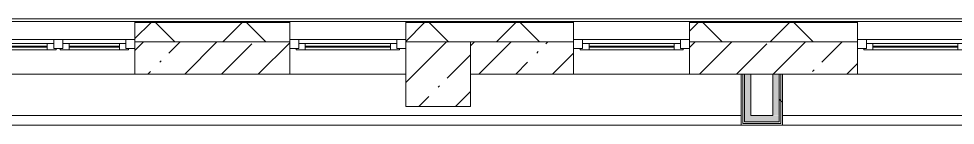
# Model space of a CAD drawing. Header units: millimetres. Extents: x -4005 to 195566, y -8553 to 29000.
# Drawn here: x 163242 to 170502, y 20753 to 21580 of the extents above; entities that cross this region are included whole.
import ezdxf

# ---------------------------------------------------------------- set-up
doc = ezdxf.new("R2010")
doc.units = ezdxf.units.MM
doc.layers.add('A-FLOR-2', color=7, linetype='Continuous', lineweight=5, true_color=0xaaaaaa)
doc.layers.add('I-WALL-5', color=7, linetype='Continuous', lineweight=9, true_color=0xe7e7e7)
for name, color, linetype, lineweight in [('A-GLAZ-2', 7, 'Continuous', 5), ('A-WALL', 7, 'Continuous', 9), ('A-WALL-2', 7, 'Continuous', 5), ('I-WALL-6', 7, 'Continuous', 5), ('S-COLS-3', 7, 'Continuous', 5)]:
    doc.layers.add(name, color=color, linetype=linetype, lineweight=lineweight)
pattern_1 = [(45, (60693.44, 0), (-530.33, 530.33), []), (135, (60693.44, 0), (-530.33, -530.33), [])]

# ---------------------------------------------------------------- blocks, each defined once
blk = doc.blocks.new('120_Окно_СКБ_1Ст - 120_Окно_СКБ_1Ст 900х2500_h_ с форточкой-22876038-1_4_1_птичка')
at = {"layer": 'A-GLAZ-2'}
for p, q in [((-450, -127), (-450, -57)), ((-450, -57), (-380, -57)), ((450, -57), (-450, -57)), ((-380, -57), (-380, -127)), ((380, -127), (380, -57)), ((380, -57), (450, -57)), ((450, -57), (450, -127)), ((-380, -127), (-450, -127)), ((-450, -127), (-400, -127)), ((-380, -127), (-400, -127)), ((-400, -127), (-400, -137)), ((-400, -137), (400, -137)), ((400, -137), (-400, -137)), ((380, -87), (-380, -87)), ((-380, -87), (-380, -127)), ((-330, -137), (-330, -87)), ((-330, -107), (330, -107)), ((330, -117), (-330, -117)), ((330, -137), (330, -87)), ((380, -127), (380, -87)), ((450, -127), (380, -127)), ((400, -127), (380, -127)), ((400, -127), (450, -127)), ((400, -137), (400, -127))]:
    blk.add_line(p, q, dxfattribs=at)
blk = doc.blocks.new('120_Окно_СКБ_1Ст - 120_Окно_СКБ_1Ст 900х2500_h_ с форточкой-V136-1_4_1_птичка')
at = {"layer": 'A-GLAZ-2'}
for p, q in [((-450, -127), (-450, -57)), ((-450, -57), (-380, -57)), ((450, -57), (-450, -57)), ((-380, -57), (-380, -127)), ((380, -127), (380, -57)), ((380, -57), (450, -57)), ((450, -57), (450, -127)), ((-380, -127), (-450, -127)), ((-450, -127), (-400, -127)), ((-380, -127), (-400, -127)), ((-400, -127), (-400, -137)), ((-400, -137), (400, -137)), ((400, -137), (-400, -137)), ((380, -87), (-380, -87)), ((-380, -87), (-380, -127)), ((-330, -137), (-330, -87)), ((-330, -107), (330, -107)), ((330, -117), (-330, -117)), ((330, -137), (330, -87)), ((380, -127), (380, -87)), ((450, -127), (380, -127)), ((400, -127), (380, -127)), ((400, -127), (450, -127)), ((400, -137), (400, -127))]:
    blk.add_line(p, q, dxfattribs=at)
blk = doc.blocks.new('BSC_Колонна _Прямоугольная - 500х500-23282986-1_4_1_птичка')
at = {"layer": 'S-COLS-3'}
h = blk.add_hatch(dxfattribs=at)
h.set_pattern_fill('FP_236', color=256, style=0, pattern_type=2)
h.set_pattern_definition([(45, (-105800, -21150), (-285.1231, 285.1231), []), (45, (-105514.88, -21150), (-285.1231, 285.1231), [504.031, -100.806, 16.764, -84.042])])
h.paths.add_polyline_path([(250, -250), (250, 250), (-250, 250), (-250, -250), (240.9, -250)])
for p, q in [((250, 250), (-250, 250)), ((-250, 250), (-250, -250)), ((250, -250), (250, 250)), ((-250, -250), (250, -250))]:
    blk.add_line(p, q, dxfattribs=at)
blk = doc.blocks.new('120_Окно_СКБ_2Ст_Фрамуга сверху - 120_Окно_СКБ_2Ст_2300х2500_h_ ДОО-23103760-1_4_1_птичка')
at = {"layer": 'A-GLAZ-2'}
for p, q in [((-1150, -127), (-1150, -57)), ((-1150, -57), (-1080, -57)), ((1150, -57), (-1150, -57)), ((-1080, -57), (-1080, -127)), ((-1080, -57), (1080, -57)), ((520, -127), (520, -57)), ((520, -57), (590, -57)), ((590, -57), (590, -127)), ((1080, -127), (1080, -57)), ((1080, -57), (1150, -57)), ((1150, -57), (1150, -127)), ((-1080, -127), (-1150, -127)), ((-1150, -127), (-1100, -127)), ((-1080, -127), (-1100, -127)), ((-1100, -127), (-1100, -137)), ((-1100, -137), (540, -137)), ((540, -137), (-1100, -137)), ((520, -87), (-1080, -87)), ((-1080, -87), (-1080, -127)), ((-1030, -137), (-1030, -87)), ((-1030, -107), (470, -107)), ((470, -117), (-1030, -117)), ((470, -137), (470, -87)), ((520, -127), (520, -87)), ((590, -127), (520, -127)), ((540, -127), (520, -127)), ((540, -127), (570, -127)), ((540, -127), (570, -127)), ((540, -137), (540, -127)), ((590, -127), (570, -127)), ((570, -127), (570, -137)), ((570, -137), (1100, -137)), ((1100, -137), (570, -137)), ((1080, -87), (590, -87)), ((590, -87), (590, -127)), ((640, -137), (640, -87)), ((640, -107), (1030, -107)), ((1030, -117), (640, -117)), ((1030, -137), (1030, -87)), ((1080, -127), (1080, -87)), ((1150, -127), (1080, -127)), ((1100, -127), (1080, -127)), ((1100, -127), (1150, -127)), ((1100, -137), (1100, -127))]:
    blk.add_line(p, q, dxfattribs=at)
blk = doc.blocks.new('Зашивка приборов отопления - Зашивка приборов отопления-33267402-1_4_1_птичка')
at = {"layer": 'A-WALL-2'}
for p, q in [((103450, 21150), (101150, 21150)), ((105550, 21150), (104650, 21150)), ((107750, 21150), (106850, 21150)), ((101150, 20829), (108150, 20829)), ((108150, 20829), (101150, 20829)), ((101150, 20754), (108150, 20754))]:
    blk.add_line(p, q, dxfattribs=at)
blk = doc.blocks.new('Зашивка приборов отопления1 - Зашивка приборов отопления-33268338-1_4_1_птичка')
at = {"layer": 'A-WALL-2'}
for p, q in [((109950, 21150), (109050, 21150)), ((108470, 20829), (110550, 20829)), ((110550, 20829), (108470, 20829)), ((108470, 20754), (110550, 20754))]:
    blk.add_line(p, q, dxfattribs=at)

msp = doc.modelspace()

# ---------------------------------------------------------------- hatches: boundary and pattern name
at = {"layer": 'A-WALL-2'}
h = msp.add_hatch(dxfattribs=at)
h.set_pattern_fill('FP_172', color=256, style=0, pattern_type=2)
h.set_pattern_definition([(45, (60693.44, 0), (-353.5534, 353.5534), []), (135, (60693.44, 0), (-353.5534, -353.5534), [])])
h.paths.add_polyline_path([(160441.6, 21400), (161843.4, 21400), (161843.4, 21550), (157303.4, 21550), (157303.4, 21400), (159773.4, 21400)])
h.paths.add_polyline_path([(153753.4, 21400), (154003.4, 21400), (153999.9, 21550), (153753.4, 21550)])
h.paths.add_polyline_path([(167543.4, 21400), (167543.4, 21550), (166243.4, 21550), (166243.4, 21400), (166743.4, 21400)])
h.paths.add_polyline_path([(165343.4, 21400), (165343.4, 21550), (164143.4, 21550), (164143.4, 21400), (164636.8, 21400)])
h.paths.add_polyline_path([(171043.4, 21400), (171496.6, 21400), (171388.1, 21550), (170643.4, 21550), (170643.4, 21400), (170929.6, 21400)])
h.paths.add_polyline_path([(168443.4, 21400), (169743.4, 21400), (169743.4, 21550), (168443.4, 21550), (168443.4, 21540.1)])
h.paths.add_polyline_path([(171928.6, 21400), (171820.1, 21550), (171634.9, 21550), (171743.4, 21400)])
at = {"layer": 'I-WALL-5'}
for points in [[(168868.4, 20779), (168918.4, 20779), (168918.4, 21150), (168868.4, 21150), (168868.4, 20787.1)], [(169088.4, 20829), (169138.4, 20829), (169138.4, 21150), (169088.4, 21150), (169088.4, 20900)], [(169138.4, 20779), (169138.4, 20829), (168918.4, 20826.5), (168918.4, 20779)]]:
    msp.add_hatch(color=256, dxfattribs=at).paths.add_polyline_path(points)
at = {"layer": 'I-WALL-6'}
h = msp.add_hatch(dxfattribs=at)
h.set_pattern_fill('FP_153', color=256, style=0, pattern_type=2)
h.set_pattern_definition([(45, (60693.44, 0), (-285.1231, 285.1231), []), (45, (60978.57, 0), (-285.1231, 285.1231), [504.031, -100.806, 16.764, -84.042])])
h.paths.add_polyline_path([(164143.4, 21150), (165343.4, 21150), (165343.4, 21400), (164143.4, 21400), (164143.4, 21217.1)])
h.paths.add_polyline_path([(161843.4, 21150), (161843.4, 21400), (161493.4, 21400), (161493.4, 21150)])
h.paths.add_polyline_path([(166743.4, 21150), (167543.4, 21150), (167543.4, 21400), (166743.4, 21400), (166743.4, 21246.2)])
h.paths.add_polyline_path([(170929.6, 21150), (171043.4, 21150), (171043.4, 21400), (170643.4, 21400), (170643.4, 21150)])
h.paths.add_polyline_path([(168443.4, 21150), (169743.4, 21150), (169743.4, 21400), (168443.4, 21400), (168443.4, 21320.6)])
h = msp.add_hatch(dxfattribs=at)
h.set_pattern_fill('FP_250', color=256, style=0, pattern_type=2)
h.set_pattern_definition(pattern_1)
h.paths.add_polyline_path([(169138.4, 20779), (169150.9, 20779.7), (169150.9, 21150), (169138.4, 21150), (169138.4, 20787.1)])
h = msp.add_hatch(dxfattribs=at)
h.set_pattern_fill('FP_250', color=256, style=0, pattern_type=2)
h.set_pattern_definition(pattern_1)
h.paths.add_polyline_path([(169163.4, 20766.5), (169163.4, 21150), (169150.9, 21144.6), (169150.9, 20766.5)])

# ---------------------------------------------------------------- linework, layer by layer
at = {"layer": 'A-FLOR-2'}
msp.add_line((169183.4, 20753), (168822.4, 20753), dxfattribs=at)
at = {"layer": 'A-WALL'}
for p, q in [((165343.4, 21553), (164143.4, 21553)), ((165343.4, 21550), (164143.4, 21550)), ((167543.4, 21553), (166243.4, 21553)), ((167543.4, 21550), (166243.4, 21550)), ((169743.4, 21553), (168443.4, 21553)), ((169743.4, 21550), (168443.4, 21550)), ((164143.4, 21400), (165343.4, 21400)), ((166743.4, 21400), (167543.4, 21400)), ((168443.4, 21400), (169743.4, 21400)), ((168918.4, 21150), (168843.4, 21150)), ((168855.9, 20766.5), (168855.9, 21150)), ((168868.4, 20779), (168868.4, 21150)), ((169163.4, 21150), (169088.4, 21150)), ((169138.4, 21150), (169138.4, 20779)), ((169150.9, 21150), (169150.9, 20766.5)), ((169150.9, 20766.5), (168855.9, 20766.5)), ((169138.4, 20779), (168868.4, 20779))]:
    msp.add_line(p, q, dxfattribs=at)
at = {"layer": 'A-WALL-2'}
for p, q in [((157263.4, 21580), (171835.4, 21580)), ((166243.4, 21558), (157303.4, 21558)), ((164143.4, 21558), (164143.4, 21400)), ((165343.4, 21400), (165343.4, 21558)), ((171824.2, 21558), (166243.4, 21558)), ((166243.4, 21558), (166243.4, 21400)), ((167543.4, 21400), (167543.4, 21558)), ((168443.4, 21558), (168443.4, 21400)), ((169743.4, 21400), (169743.4, 21558))]:
    msp.add_line(p, q, dxfattribs=at)
at = {"layer": 'I-WALL-6'}
for p, q in [((164143.4, 21400), (164143.4, 21150)), ((165343.4, 21150), (165343.4, 21400)), ((167543.4, 21150), (167543.4, 21400)), ((168443.4, 21400), (168443.4, 21150)), ((169743.4, 21150), (169743.4, 21400)), ((166243.4, 21150), (161493.4, 21150)), ((168843.4, 21150), (166743.4, 21150)), ((168843.4, 21150), (168843.4, 20754)), ((168918.4, 21150), (169088.4, 21150)), ((168918.4, 20829), (168918.4, 21150)), ((169088.4, 21150), (169088.4, 20829)), ((171043.4, 21150), (169163.4, 21150)), ((169163.4, 20754), (169163.4, 21150)), ((169088.4, 20829), (168918.4, 20829)), ((168843.4, 20754), (169163.4, 20754))]:
    msp.add_line(p, q, dxfattribs=at)

# ---------------------------------------------------------------- block references
at = {"layer": 'A-GLAZ-2'}
for name, p in [('120_Окно_СКБ_2Ст_Фрамуга сверху - 120_Окно_СКБ_2Ст_2300х2500_h_ ДОО-23103760-1_4_1_птичка', (162993.4, 21475)), ('120_Окно_СКБ_1Ст - 120_Окно_СКБ_1Ст 900х2500_h_ с форточкой-V136-1_4_1_птичка', (165793.4, 21475)), ('120_Окно_СКБ_1Ст - 120_Окно_СКБ_1Ст 900х2500_h_ с форточкой-22876038-1_4_1_птичка', (167993.4, 21475)), ('120_Окно_СКБ_1Ст - 120_Окно_СКБ_1Ст 900х2500_h_ с форточкой-22876038-1_4_1_птичка', (170193.4, 21475))]:
    msp.add_blockref(name, p, dxfattribs=at)
at = {"layer": 'A-WALL-2'}
for name in ['Зашивка приборов отопления - Зашивка приборов отопления-33267402-1_4_1_птичка', 'Зашивка приборов отопления1 - Зашивка приборов отопления-33268338-1_4_1_птичка']:
    msp.add_blockref(name, (60693.4, 0), dxfattribs=at)
at = {"layer": 'S-COLS-3'}
msp.add_blockref('BSC_Колонна _Прямоугольная - 500х500-23282986-1_4_1_птичка', (166493.4, 21150), dxfattribs=at)

doc.saveas('drawing.dxf')
